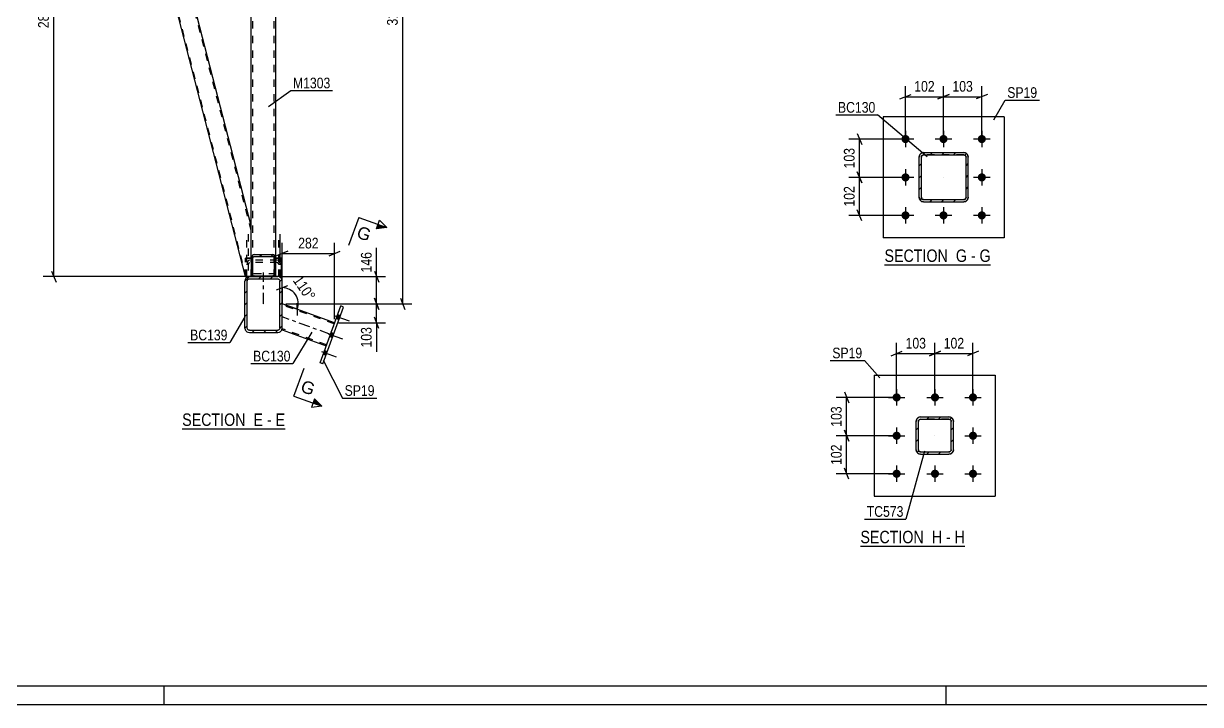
# Model space of a CAD drawing. Header units: millimetres. Extents: x 0 to 1189, y 0 to 841.
# Drawn here: x 311.2 to 627.3, y 0 to 182.8 of the extents above; entities that cross this region are included whole.
import ezdxf

# ---------------------------------------------------------------- set-up
doc = ezdxf.new("R2010")
doc.units = ezdxf.units.MM
doc.linetypes.add('DXK_LINE_DOT2', pattern=[3.9198, 1.9599, -1.9599])
doc.linetypes.add('DXK_LINE_DOT3', pattern=[5.9187, 2.979, -0.9799, 0.9799, -0.9799])
doc.styles.add('Arial', font='ARIAL.TTF', dxfattribs={"height": 0.2})
doc.styles.add('Arial Narrow', font='ARIALN.TTF', dxfattribs={"height": 0.2})

# ---------------------------------------------------------------- blocks, each defined once
blk = doc.blocks.new('Unknown-814407264-1135')
at = {"color": 5, "linetype": 'Continuous'}
for p, q in [((5, 5), (1184, 5)), ((349, 0), (349, 5)), ((559, 0), (559, 5)), ((0, 0), (1189, 0))]:
    blk.add_line(p, q, dxfattribs=at)
blk = doc.blocks.new('Unknown-814407264-16 - 2906')
at = {"color": 6, "linetype": 'Continuous'}
blk.add_line((353.82, 74.05), (381.47, 74.05), dxfattribs=at)
at = {"color": 0, "linetype": 'Continuous'}
blk.add_wipeout([(371.93, 74.8), (371.93, 78.3), (353.82, 78.3), (353.82, 74.8)], dxfattribs=at)
at = {"color": 7, "linetype": 'Continuous', "style": 'Arial Narrow'}
blk.add_text('SECTION ', height=3.34, dxfattribs=at).set_placement((353.82, 74.8))
at = {"color": 0, "linetype": 'Continuous'}
blk.add_wipeout([(375.54, 74.8), (375.54, 78.3), (372.98, 78.3), (372.98, 74.8)], dxfattribs=at)
blk.add_wipeout([(377.86, 74.8), (377.86, 78.3), (376.59, 78.3), (376.59, 74.8)], dxfattribs=at)
at = {"color": 7, "linetype": 'Continuous', "style": 'Arial Narrow'}
blk.add_text('E', height=3.34, dxfattribs=at).set_placement((372.98, 74.8))
at = {"color": 0, "linetype": 'Continuous'}
blk.add_wipeout([(381.47, 74.8), (381.47, 78.3), (378.91, 78.3), (378.91, 74.8)], dxfattribs=at)
at = {"color": 7, "linetype": 'Continuous', "style": 'Arial Narrow'}
for s, p in [('-', (376.59, 74.8)), ('E', (378.91, 74.8))]:
    blk.add_text(s, height=3.34, dxfattribs=at).set_placement(p)
blk = doc.blocks.new('Unknown-814407264-70 - 24803')
at = {"color": 6, "linetype": 'Continuous'}
blk.add_line((542.45, 118.09), (570.96, 118.09), dxfattribs=at)
at = {"color": 0, "linetype": 'Continuous'}
blk.add_wipeout([(560.56, 118.84), (560.56, 122.34), (542.45, 122.34), (542.45, 118.84)], dxfattribs=at)
at = {"color": 7, "linetype": 'Continuous', "style": 'Arial Narrow'}
blk.add_text('SECTION ', height=3.34, dxfattribs=at).set_placement((542.45, 118.84))
at = {"color": 0, "linetype": 'Continuous'}
blk.add_wipeout([(564.6, 118.84), (564.6, 122.34), (561.61, 122.34), (561.61, 118.84)], dxfattribs=at)
blk.add_wipeout([(566.92, 118.84), (566.92, 122.34), (565.65, 122.34), (565.65, 118.84)], dxfattribs=at)
at = {"color": 7, "linetype": 'Continuous', "style": 'Arial Narrow'}
blk.add_text('G', height=3.34, dxfattribs=at).set_placement((561.61, 118.84))
at = {"color": 0, "linetype": 'Continuous'}
blk.add_wipeout([(570.96, 118.84), (570.96, 122.34), (567.97, 122.34), (567.97, 118.84)], dxfattribs=at)
at = {"color": 7, "linetype": 'Continuous', "style": 'Arial Narrow'}
for s, p in [('-', (565.65, 118.84)), ('G', (567.97, 118.84))]:
    blk.add_text(s, height=3.34, dxfattribs=at).set_placement(p)
blk = doc.blocks.new('Unknown-814407264-71 - 25015')
at = {"color": 6, "linetype": 'Continuous'}
blk.add_line((535.98, 42.54), (564.05, 42.54), dxfattribs=at)
at = {"color": 0, "linetype": 'Continuous'}
blk.add_wipeout([(554.09, 43.29), (554.09, 46.79), (535.98, 46.79), (535.98, 43.29)], dxfattribs=at)
at = {"color": 7, "linetype": 'Continuous', "style": 'Arial Narrow'}
blk.add_text('SECTION ', height=3.34, dxfattribs=at).set_placement((535.98, 43.29))
at = {"color": 0, "linetype": 'Continuous'}
blk.add_wipeout([(557.91, 43.29), (557.91, 46.79), (555.14, 46.79), (555.14, 43.29)], dxfattribs=at)
blk.add_wipeout([(560.23, 43.29), (560.23, 46.79), (558.96, 46.79), (558.96, 43.29)], dxfattribs=at)
at = {"color": 7, "linetype": 'Continuous', "style": 'Arial Narrow'}
blk.add_text('H', height=3.34, dxfattribs=at).set_placement((555.14, 43.29))
at = {"color": 0, "linetype": 'Continuous'}
blk.add_wipeout([(564.05, 43.29), (564.05, 46.79), (561.28, 46.79), (561.28, 43.29)], dxfattribs=at)
at = {"color": 7, "linetype": 'Continuous', "style": 'Arial Narrow'}
for s, p in [('-', (558.96, 43.29)), ('H', (561.28, 43.29))]:
    blk.add_text(s, height=3.34, dxfattribs=at).set_placement(p)
blk = doc.blocks.new('Part-814407264-2985 - 2906')
at = {"color": 7, "linetype": 'DXK_LINE_DOT2'}
for p, q in [((371.17, 114.88), (371.17, 126.32)), ((371.57, 126.32), (371.57, 114.88)), ((379.77, 114.88), (379.77, 126.32)), ((371.23, 118.52), (371.17, 118.01)), ((371.57, 118.01), (371.6, 118.27)), ((371.97, 119.35), (371.66, 119.25)), ((371.82, 118.63), (371.97, 118.68)), ((379.37, 119.35), (371.97, 119.35)), ((379.37, 118.68), (371.97, 118.68)), ((379.68, 119.25), (379.37, 119.35)), ((379.37, 118.68), (379.52, 118.63)), ((379.74, 118.27), (379.77, 118.01)), ((380.17, 118.01), (380.11, 118.52)), ((380.17, 114.88), (380.17, 119.85)), ((371.57, 114.88), (371.17, 114.88)), ((380.17, 114.88), (379.77, 114.88))]:
    blk.add_line(p, q, dxfattribs=at)
at = {"color": 2, "linetype": 'Continuous'}
blk.add_line((380.17, 119.85), (380.17, 126.32), dxfattribs=at)
at = {"color": 7, "linetype": 'DXK_LINE_DOT2'}
for centre, radius, start, end in [((372.44, 118.29), 1.23, 129.1198, 169.1906), ((372.21, 118.15), 0.616, 129.1198, 169.1906), ((379.13, 118.15), 0.616, 10.8094, 50.8802), ((378.9, 118.29), 1.23, 10.8094, 50.8802)]:
    blk.add_arc(centre, radius, start, end, dxfattribs=at)
blk = doc.blocks.new('Part-814407264-2964 - 2906')
at = {"color": 2, "linetype": 'Continuous'}
for p, q in [((390.86, 91.73), (396.42, 107)), ((391.61, 91.45), (397.17, 106.72)), ((397.17, 106.72), (396.42, 107)), ((391.61, 91.45), (390.86, 91.73))]:
    blk.add_line(p, q, dxfattribs=at)
blk = doc.blocks.new('Part-814407264-3016 - 2906')
at = {"color": 7, "linetype": 'DXK_LINE_DOT2'}
for p, q in [((378.97, 259.38), (372.37, 259.38)), ((372.43, 259.38), (372.37, 259.38)), ((372.37, 259.38), (372.37, 254.59)), ((372.77, 114.88), (372.77, 259.38)), ((378.57, 114.88), (378.57, 259.38)), ((378.97, 254.59), (378.97, 259.38)), ((372.37, 114.88), (372.37, 126.23)), ((378.97, 114.88), (378.97, 119.68)), ((378.97, 114.88), (372.37, 114.88))]:
    blk.add_line(p, q, dxfattribs=at)
at = {"color": 2, "linetype": 'Continuous'}
for p, q in [((372.37, 126.23), (372.37, 254.59)), ((378.97, 119.68), (378.97, 254.59))]:
    blk.add_line(p, q, dxfattribs=at)
blk = doc.blocks.new('Bolt-814407264-3104 - 2906')
at = {"linetype": 'Continuous'}
for points in [[(395.95, 103.39), (396.33, 104.42), (395.58, 104.69), (395.2, 103.66)], [(395.95, 103.39), (396.33, 104.42), (395.58, 104.69), (395.2, 103.66)], [(395.95, 103.39), (396.33, 104.42), (395.58, 104.69), (395.2, 103.66)], [(394.19, 98.55), (394.57, 99.58), (393.82, 99.86), (393.44, 98.82)], [(394.19, 98.55), (394.57, 99.58), (393.82, 99.86), (393.44, 98.82)], [(392.45, 93.76), (392.82, 94.79), (392.07, 95.06), (391.7, 94.03)], [(392.45, 93.76), (392.82, 94.79), (392.07, 95.06), (391.7, 94.03)], [(392.45, 93.76), (392.82, 94.79), (392.07, 95.06), (391.7, 94.03)]]:
    blk.add_hatch(color=1, dxfattribs=at).paths.add_polyline_path(points)
at = {"color": 1, "linetype": 'Continuous'}
for p, q in [((394.78, 104.4), (398.68, 102.98)), ((394.78, 104.4), (398.68, 102.98)), ((394.78, 104.4), (398.68, 102.98)), ((395.58, 104.69), (396.33, 104.42)), ((395.58, 104.69), (396.33, 104.42)), ((395.58, 104.69), (396.33, 104.42)), ((395.2, 103.66), (395.95, 103.39)), ((395.2, 103.66), (395.95, 103.39)), ((395.2, 103.66), (395.95, 103.39)), ((393.02, 99.56), (396.92, 98.14)), ((393.02, 99.56), (396.92, 98.14)), ((393.44, 98.82), (394.19, 98.55)), ((393.44, 98.82), (394.19, 98.55)), ((393.82, 99.86), (394.57, 99.58)), ((393.82, 99.86), (394.57, 99.58)), ((392.07, 95.06), (392.82, 94.79)), ((392.07, 95.06), (392.82, 94.79)), ((392.07, 95.06), (392.82, 94.79)), ((391.27, 94.77), (395.17, 93.35)), ((391.27, 94.77), (395.17, 93.35)), ((391.27, 94.77), (395.17, 93.35)), ((391.7, 94.03), (392.45, 93.76)), ((391.7, 94.03), (392.45, 93.76)), ((391.7, 94.03), (392.45, 93.76))]:
    blk.add_line(p, q, dxfattribs=at)
blk = doc.blocks.new('Part-814407264-3026 - 2906')
at = {"color": 2, "linetype": 'Continuous'}
for p, q in [((394.77, 102.46), (380.67, 107.59)), ((380.67, 100.62), (380.67, 101.08)), ((380.67, 100.62), (380.67, 100.57)), ((380.67, 100.57), (392.51, 96.26))]:
    blk.add_line(p, q, dxfattribs=at)
at = {"color": 7, "linetype": 'DXK_LINE_DOT2'}
for p, q in [((380.67, 101.08), (380.67, 107.59)), ((394.66, 102.18), (380.67, 107.27)), ((380.67, 107.25), (380.67, 107.27)), ((392.51, 96.26), (394.77, 102.46)), ((392.61, 96.54), (380.67, 100.89))]:
    blk.add_line(p, q, dxfattribs=at)
at = {"color": 7, "linetype": 'DXK_LINE_DOT3'}
blk.add_line((393.64, 99.36), (380.67, 104.08), dxfattribs=at)
blk = doc.blocks.new('Part-814407264-3045 - 2906')
at = {"linetype": 'Continuous'}
h = blk.add_hatch(dxfattribs=at)
h.set_pattern_fill('', scale=0.7, style=0, pattern_type=0)
h.set_pattern_definition([(45, (372.37, 114.8824), (-1.57154, 1.57154), [])])
h.paths.add_polyline_path([(372.37, 119.68), (372.37, 114.88), (372.77, 114.88), (372.77, 119.68), (372.8, 119.9), (372.89, 120.09), (373.02, 120.22), (373.17, 120.26), (378.17, 120.26), (378.32, 120.22), (378.45, 120.09), (378.54, 119.9), (378.57, 119.68), (378.57, 114.88), (378.97, 114.88), (378.97, 119.68), (378.91, 120.12), (378.74, 120.5), (378.48, 120.76), (378.17, 120.85), (373.17, 120.85), (372.86, 120.76), (372.6, 120.5), (372.43, 120.12)])
at = {"color": 2, "linetype": 'Continuous'}
for p, q in [((372.43, 120.12), (372.37, 119.68)), ((373.17, 120.85), (372.86, 120.76)), ((373.02, 120.22), (373.17, 120.26)), ((373.17, 120.85), (378.17, 120.85)), ((373.17, 120.26), (378.17, 120.26)), ((378.48, 120.76), (378.17, 120.85)), ((378.17, 120.26), (378.32, 120.22)), ((378.97, 119.68), (378.91, 120.12)), ((372.37, 119.68), (372.37, 114.88)), ((372.77, 119.68), (372.8, 119.9)), ((372.77, 114.88), (372.77, 119.68)), ((378.54, 119.9), (378.57, 119.68)), ((378.57, 119.68), (378.57, 114.88)), ((378.97, 114.88), (378.97, 119.68)), ((372.37, 114.88), (372.77, 114.88)), ((372.89, 114.95), (372.85, 114.88)), ((373.02, 115.08), (372.89, 114.95)), ((373.17, 115.12), (373.02, 115.08)), ((373.17, 115.12), (378.17, 115.12)), ((378.32, 115.08), (378.17, 115.12)), ((378.45, 114.95), (378.32, 115.08)), ((378.49, 114.88), (378.45, 114.95)), ((378.57, 114.88), (378.97, 114.88))]:
    blk.add_line(p, q, dxfattribs=at)
at = {"color": 7, "linetype": 'DXK_LINE_DOT2'}
for p, q in [((372.37, 114.88), (372.37, 119.68)), ((372.77, 114.88), (372.77, 119.68)), ((378.57, 114.88), (378.57, 119.68)), ((378.97, 114.88), (378.97, 119.68)), ((372.37, 114.88), (372.42, 114.88)), ((372.42, 114.88), (372.43, 114.99)), ((372.42, 114.88), (372.85, 114.88)), ((372.86, 115.62), (373.17, 115.71)), ((373.17, 115.71), (378.17, 115.71)), ((378.17, 115.71), (378.48, 115.62)), ((378.49, 114.88), (378.97, 114.88)), ((378.91, 114.99), (378.92, 114.88))]:
    blk.add_line(p, q, dxfattribs=at)
at = {"color": 7, "linetype": 'DXK_LINE_DOT3'}
blk.add_line((375.67, 107.6), (375.67, 116.03), dxfattribs=at)
at = {"color": 2, "linetype": 'Continuous'}
for centre, radius, start, end in [((373.47, 119.88), 1.06, 124.4664, 166.7051), ((373.32, 119.78), 0.532, 124.4664, 166.7051), ((378.02, 119.78), 0.532, 13.2949, 55.5336), ((377.87, 119.88), 1.06, 13.2949, 55.5336)]:
    blk.add_arc(centre, radius, start, end, dxfattribs=at)
at = {"color": 7, "linetype": 'DXK_LINE_DOT2'}
for centre, start, end in [((373.47, 114.74), 124.4664, 166.7051), ((377.87, 114.74), 13.2949, 55.5336)]:
    blk.add_arc(centre, 1.06, start, end, dxfattribs=at)
blk = doc.blocks.new('Part-814407264-3063 - 2906')
at = {"linetype": 'Continuous'}
h = blk.add_hatch(dxfattribs=at)
h.set_pattern_fill('', scale=0.7, style=0, pattern_type=0)
h.set_pattern_definition([(45, (370.67, 101.0824), (-1.57154, 1.57154), [])])
h.paths.add_polyline_path([(370.67, 113.68), (370.67, 101.08), (370.76, 100.62), (371.02, 100.23), (371.41, 99.97), (371.87, 99.88), (379.47, 99.88), (379.93, 99.97), (380.32, 100.23), (380.58, 100.62), (380.67, 101.08), (380.67, 113.68), (380.58, 114.14), (380.32, 114.53), (379.93, 114.79), (379.47, 114.88), (371.87, 114.88), (371.41, 114.79), (371.02, 114.53), (370.76, 114.14)])
h.paths.add_polyline_path([(371.45, 114.11), (371.64, 114.24), (371.87, 114.28), (379.47, 114.28), (379.7, 114.24), (379.89, 114.11), (380.02, 113.91), (380.07, 113.68), (380.07, 101.08), (380.02, 100.85), (379.89, 100.66), (379.7, 100.53), (379.47, 100.48), (371.87, 100.48), (371.64, 100.53), (371.45, 100.66), (371.32, 100.85), (371.27, 101.08), (371.27, 113.68), (371.32, 113.91)])
at = {"color": 2, "linetype": 'Continuous'}
for p, q in [((370.76, 114.14), (370.67, 113.68)), ((371.27, 113.68), (371.32, 113.91)), ((371.87, 114.88), (371.41, 114.79)), ((371.64, 114.24), (371.87, 114.28)), ((371.87, 114.88), (379.47, 114.88)), ((371.87, 114.28), (379.47, 114.28)), ((379.93, 114.79), (379.47, 114.88)), ((379.47, 114.28), (379.7, 114.24)), ((380.02, 113.91), (380.07, 113.68)), ((380.67, 113.68), (380.58, 114.14)), ((370.67, 101.08), (370.67, 113.68)), ((371.27, 101.08), (371.27, 113.68)), ((380.07, 101.08), (380.07, 113.68)), ((380.67, 101.08), (380.67, 113.68)), ((370.67, 101.08), (370.76, 100.62)), ((371.32, 100.85), (371.27, 101.08)), ((371.41, 99.97), (371.87, 99.88)), ((371.87, 100.48), (371.64, 100.53)), ((371.87, 100.48), (379.47, 100.48)), ((371.87, 99.88), (379.47, 99.88)), ((379.7, 100.53), (379.47, 100.48)), ((379.47, 99.88), (379.93, 99.97)), ((380.07, 101.08), (380.02, 100.85)), ((380.58, 100.62), (380.67, 101.08))]:
    blk.add_line(p, q, dxfattribs=at)
at = {"color": 7, "linetype": 'DXK_LINE_DOT3'}
blk.add_line((375.67, 107.38), (375.67, 107.38), dxfattribs=at)
at = {"color": 2, "linetype": 'Continuous'}
for centre, radius, start, end in [((371.87, 113.68), 1.2, 112.5, 157.5), ((371.87, 113.68), 0.6, 112.5, 157.5), ((379.47, 113.68), 0.6, 22.5, 67.5), ((379.47, 113.68), 1.2, 22.5, 67.5), ((371.87, 101.08), 1.2, 202.5, 247.5), ((371.87, 101.08), 0.6, 202.5, 247.5), ((379.47, 101.08), 0.6, 292.5, 337.5), ((379.47, 101.08), 1.2, 292.5, 337.5)]:
    blk.add_arc(centre, radius, start, end, dxfattribs=at)
blk = doc.blocks.new('Part-814407264-3095 - 2906')
at = {"color": 2, "linetype": 'Continuous'}
for p, q in [((334.41, 255.65), (339.13, 257.36)), ((372.37, 128.5), (339.13, 257.36)), ((334.41, 255.65), (370.72, 114.88)), ((372.37, 119.68), (372.37, 126.23)), ((370.72, 114.88), (371.87, 114.88))]:
    blk.add_line(p, q, dxfattribs=at)
at = {"color": 7, "linetype": 'DXK_LINE_DOT2'}
for p, q in [((372.37, 127.3), (338.85, 257.26)), ((334.71, 255.76), (334.69, 255.75)), ((334.69, 255.75), (334.71, 255.76)), ((371.03, 114.88), (334.69, 255.75)), ((334.76, 255.77), (334.71, 255.76)), ((334.71, 255.76), (334.76, 255.77)), ((372.37, 126.23), (372.37, 128.5)), ((372.37, 114.88), (372.37, 119.68)), ((370.72, 114.88), (370.77, 114.88)), ((371.87, 114.88), (372.37, 114.88))]:
    blk.add_line(p, q, dxfattribs=at)
blk = doc.blocks.new('Part-814407264-3096 - 2906')
at = {"color": 7, "linetype": 'DXK_LINE_DOT2'}
for p, q in [((370.87, 114.88), (370.87, 119.85)), ((372.37, 119.85), (370.87, 119.85)), ((370.87, 119.85), (372.37, 119.85)), ((372.37, 114.88), (372.37, 119.85)), ((372.37, 114.88), (370.87, 114.88))]:
    blk.add_line(p, q, dxfattribs=at)
blk = doc.blocks.new('Part-814407264-3115 - 2906')
at = {"color": 2, "linetype": 'Continuous'}
for p, q in [((378.97, 119.85), (380.47, 119.85)), ((380.47, 114.88), (380.47, 119.85)), ((380.47, 114.88), (379.47, 114.88))]:
    blk.add_line(p, q, dxfattribs=at)
at = {"color": 7, "linetype": 'DXK_LINE_DOT2'}
for p, q in [((378.97, 114.88), (378.97, 119.85)), ((380.47, 119.85), (378.97, 119.85)), ((379.47, 114.88), (378.97, 114.88))]:
    blk.add_line(p, q, dxfattribs=at)
blk = doc.blocks.new('Part-814407264-24857 - 24803')
at = {"linetype": 'Continuous'}
h = blk.add_hatch(dxfattribs=at)
h.set_pattern_fill('', scale=0.7, style=0, pattern_type=0)
h.set_pattern_definition([(45, (564.1952, 135.0793), (-1.57154, 1.57154), [])])
h.paths.add_polyline_path([(563.74, 134.99), (564.2, 135.08), (564.58, 135.34), (564.84, 135.73), (564.94, 136.19), (564.94, 146.99), (564.84, 147.45), (564.58, 147.84), (564.2, 148.1), (563.74, 148.19), (552.94, 148.19), (552.48, 148.1), (552.09, 147.84), (551.83, 147.45), (551.74, 146.99), (551.74, 136.19), (551.83, 135.73), (552.09, 135.34), (552.48, 135.08), (552.94, 134.99)])
h.paths.add_polyline_path([(552.94, 135.59), (552.71, 135.63), (552.51, 135.76), (552.38, 135.96), (552.34, 136.19), (552.34, 146.99), (552.38, 147.22), (552.51, 147.41), (552.71, 147.54), (552.94, 147.59), (563.74, 147.59), (563.97, 147.54), (564.16, 147.41), (564.29, 147.22), (564.34, 146.99), (564.34, 136.19), (564.29, 135.96), (564.16, 135.76), (563.97, 135.63), (563.74, 135.59)])
at = {"color": 7, "linetype": 'DXK_LINE_DOT2'}
for p, q in [((551.74, 146.99), (551.83, 147.45)), ((551.74, 136.19), (551.74, 146.99)), ((552.38, 147.22), (552.34, 146.99)), ((552.34, 136.19), (552.34, 146.99)), ((552.51, 147.41), (552.38, 147.22)), ((552.48, 148.1), (552.94, 148.19)), ((552.71, 147.54), (552.51, 147.41)), ((552.94, 147.59), (552.71, 147.54)), ((552.94, 148.19), (563.74, 148.19)), ((563.74, 147.59), (552.94, 147.59)), ((563.74, 148.19), (564.2, 148.1)), ((563.97, 147.54), (563.74, 147.59)), ((564.16, 147.41), (563.97, 147.54)), ((564.29, 147.22), (564.16, 147.41)), ((564.34, 146.99), (564.29, 147.22)), ((564.34, 136.19), (564.34, 146.99)), ((564.84, 147.45), (564.94, 146.99)), ((564.94, 136.19), (564.94, 146.99)), ((551.83, 135.73), (551.74, 136.19)), ((552.34, 136.19), (552.38, 135.96)), ((552.38, 135.96), (552.51, 135.76)), ((564.16, 135.76), (564.29, 135.96)), ((564.29, 135.96), (564.34, 136.19)), ((564.94, 136.19), (564.84, 135.73)), ((552.94, 134.99), (552.48, 135.08)), ((552.51, 135.76), (552.71, 135.63)), ((552.71, 135.63), (552.94, 135.59)), ((552.94, 135.59), (563.74, 135.59)), ((552.94, 134.99), (563.74, 134.99)), ((563.74, 135.59), (563.97, 135.63)), ((564.2, 135.08), (563.74, 134.99)), ((563.97, 135.63), (564.16, 135.76))]:
    blk.add_line(p, q, dxfattribs=at)
at = {"color": 2, "linetype": 'Continuous'}
for p, q in [((551.83, 147.45), (551.74, 146.99)), ((551.74, 136.19), (551.74, 146.99)), ((552.34, 146.99), (552.38, 147.22)), ((552.34, 136.19), (552.34, 146.99)), ((552.38, 147.22), (552.51, 147.41)), ((552.94, 148.19), (552.48, 148.1)), ((552.51, 147.41), (552.71, 147.54)), ((552.71, 147.54), (552.94, 147.59)), ((552.94, 148.19), (563.74, 148.19)), ((552.94, 147.59), (563.74, 147.59)), ((564.2, 148.1), (563.74, 148.19)), ((563.74, 147.59), (563.97, 147.54)), ((563.97, 147.54), (564.16, 147.41)), ((564.16, 147.41), (564.29, 147.22)), ((564.29, 147.22), (564.34, 146.99)), ((564.34, 136.19), (564.34, 146.99)), ((564.94, 146.99), (564.84, 147.45)), ((564.94, 136.19), (564.94, 146.99)), ((551.74, 136.19), (551.83, 135.73)), ((552.38, 135.96), (552.34, 136.19)), ((552.51, 135.76), (552.38, 135.96)), ((564.29, 135.96), (564.16, 135.76)), ((564.34, 136.19), (564.29, 135.96)), ((564.84, 135.73), (564.94, 136.19)), ((552.48, 135.08), (552.94, 134.99)), ((552.71, 135.63), (552.51, 135.76)), ((552.94, 135.59), (552.71, 135.63)), ((552.94, 135.59), (563.74, 135.59)), ((552.94, 134.99), (563.74, 134.99)), ((563.97, 135.63), (563.74, 135.59)), ((563.74, 134.99), (564.2, 135.08)), ((564.16, 135.76), (563.97, 135.63))]:
    blk.add_line(p, q, dxfattribs=at)
at = {"color": 7, "linetype": 'DXK_LINE_DOT3'}
blk.add_line((558.34, 141.59), (558.34, 141.59), dxfattribs=at)
at = {"color": 7, "linetype": 'DXK_LINE_DOT2'}
for centre, start, end in [((552.94, 146.99), 112.5, 157.5), ((563.74, 146.99), 22.5, 67.5), ((552.94, 136.19), 202.5, 247.5), ((563.74, 136.19), 292.5, 337.5)]:
    blk.add_arc(centre, 1.2, start, end, dxfattribs=at)
at = {"color": 2, "linetype": 'Continuous'}
for centre, start, end in [((552.94, 146.99), 112.5, 157.5), ((563.74, 146.99), 22.5, 67.5), ((552.94, 136.19), 202.5, 247.5), ((563.74, 136.19), 292.5, 337.5)]:
    blk.add_arc(centre, 1.2, start, end, dxfattribs=at)
blk = doc.blocks.new('Part-814407264-24859 - 24803')
at = {"color": 2, "linetype": 'Continuous'}
for p, q in [((574.59, 157.84), (542.09, 157.84)), ((542.09, 157.84), (542.09, 125.34)), ((574.59, 157.84), (574.59, 125.34)), ((574.59, 125.34), (542.09, 125.34))]:
    blk.add_line(p, q, dxfattribs=at)
blk = doc.blocks.new('Bolt-814407264-24923 - 24803')
at = {"linetype": 'Continuous'}
for points in [[(549.19, 151.84, -1), (546.99, 151.84, -1)], [(559.39, 151.84, -1), (557.19, 151.84, -1)], [(569.69, 151.84, -1), (567.49, 151.84, -1)], [(549.19, 141.54, -1), (546.99, 141.54, -1)], [(569.69, 141.54, -1), (567.49, 141.54, -1)], [(549.19, 131.34, -1), (546.99, 131.34, -1)], [(559.39, 131.34, -1), (557.19, 131.34, -1)], [(569.69, 131.34, -1), (567.49, 131.34, -1)]]:
    blk.add_hatch(color=1, dxfattribs=at).paths.add_polyline_path(points)
at = {"color": 1, "linetype": 'Continuous'}
for p, q in [((550.29, 151.84), (545.89, 151.84)), ((548.09, 154.04), (548.09, 149.64)), ((560.49, 151.84), (556.09, 151.84)), ((558.29, 154.04), (558.29, 149.64)), ((570.79, 151.84), (566.39, 151.84)), ((568.59, 154.04), (568.59, 149.64)), ((548.09, 143.74), (548.09, 139.34)), ((568.59, 143.74), (568.59, 139.34)), ((550.29, 141.54), (545.89, 141.54)), ((570.79, 141.54), (566.39, 141.54)), ((548.09, 133.54), (548.09, 129.14)), ((558.29, 133.54), (558.29, 129.14)), ((568.59, 133.54), (568.59, 129.14)), ((550.29, 131.34), (545.89, 131.34)), ((560.49, 131.34), (556.09, 131.34)), ((570.79, 131.34), (566.39, 131.34))]:
    blk.add_line(p, q, dxfattribs=at)
blk = doc.blocks.new('Part-814407264-25064 - 25015')
at = {"linetype": 'Continuous'}
h = blk.add_hatch(dxfattribs=at)
h.set_pattern_fill('', scale=0.7, style=0, pattern_type=0)
h.set_pattern_definition([(45, (560.2147, 67.3006), (-1.57154, 1.57154), [])])
h.paths.add_polyline_path([(559.76, 67.21), (560.21, 67.3), (560.6, 67.56), (560.86, 67.95), (560.96, 68.41), (560.96, 76.01), (560.86, 76.47), (560.6, 76.86), (560.21, 77.12), (559.76, 77.21), (552.16, 77.21), (551.7, 77.12), (551.31, 76.86), (551.05, 76.47), (550.96, 76.01), (550.96, 68.41), (551.05, 67.95), (551.31, 67.56), (551.7, 67.3), (552.16, 67.21)])
h.paths.add_polyline_path([(552.16, 67.81), (551.93, 67.85), (551.73, 67.98), (551.6, 68.18), (551.56, 68.41), (551.56, 76.01), (551.6, 76.24), (551.73, 76.43), (551.93, 76.56), (552.16, 76.61), (559.76, 76.61), (559.99, 76.56), (560.18, 76.43), (560.31, 76.24), (560.36, 76.01), (560.36, 68.41), (560.31, 68.18), (560.18, 67.98), (559.99, 67.85), (559.76, 67.81)])
at = {"color": 7, "linetype": 'DXK_LINE_DOT2'}
for p, q in [((550.96, 76.01), (551.05, 76.47)), ((550.96, 68.41), (550.96, 76.01)), ((551.6, 76.24), (551.56, 76.01)), ((551.56, 68.41), (551.56, 76.01)), ((551.73, 76.43), (551.6, 76.24)), ((551.7, 77.12), (552.16, 77.21)), ((551.93, 76.56), (551.73, 76.43)), ((552.16, 76.61), (551.93, 76.56)), ((552.16, 77.21), (559.76, 77.21)), ((559.76, 76.61), (552.16, 76.61)), ((559.76, 77.21), (560.21, 77.12)), ((559.99, 76.56), (559.76, 76.61)), ((560.18, 76.43), (559.99, 76.56)), ((560.31, 76.24), (560.18, 76.43)), ((560.36, 76.01), (560.31, 76.24)), ((560.36, 68.41), (560.36, 76.01)), ((560.86, 76.47), (560.96, 76.01)), ((560.96, 68.41), (560.96, 76.01)), ((551.05, 67.95), (550.96, 68.41)), ((551.56, 68.41), (551.6, 68.18)), ((551.6, 68.18), (551.73, 67.98)), ((552.16, 67.21), (551.7, 67.3)), ((551.73, 67.98), (551.93, 67.85)), ((551.93, 67.85), (552.16, 67.81)), ((552.16, 67.81), (559.76, 67.81)), ((552.16, 67.21), (559.76, 67.21)), ((559.76, 67.81), (559.99, 67.85)), ((560.21, 67.3), (559.76, 67.21)), ((559.99, 67.85), (560.18, 67.98)), ((560.18, 67.98), (560.31, 68.18)), ((560.31, 68.18), (560.36, 68.41)), ((560.96, 68.41), (560.86, 67.95))]:
    blk.add_line(p, q, dxfattribs=at)
at = {"color": 2, "linetype": 'Continuous'}
for p, q in [((551.05, 76.47), (550.96, 76.01)), ((550.96, 68.41), (550.96, 76.01)), ((551.56, 76.01), (551.6, 76.24)), ((551.56, 68.41), (551.56, 76.01)), ((551.6, 76.24), (551.73, 76.43)), ((552.16, 77.21), (551.7, 77.12)), ((551.73, 76.43), (551.93, 76.56)), ((551.93, 76.56), (552.16, 76.61)), ((552.16, 77.21), (559.76, 77.21)), ((552.16, 76.61), (559.76, 76.61)), ((560.21, 77.12), (559.76, 77.21)), ((559.76, 76.61), (559.99, 76.56)), ((559.99, 76.56), (560.18, 76.43)), ((560.18, 76.43), (560.31, 76.24)), ((560.31, 76.24), (560.36, 76.01)), ((560.36, 68.41), (560.36, 76.01)), ((560.96, 76.01), (560.86, 76.47)), ((560.96, 68.41), (560.96, 76.01)), ((550.96, 68.41), (551.05, 67.95)), ((551.6, 68.18), (551.56, 68.41)), ((551.73, 67.98), (551.6, 68.18)), ((551.7, 67.3), (552.16, 67.21)), ((551.93, 67.85), (551.73, 67.98)), ((552.16, 67.81), (551.93, 67.85)), ((552.16, 67.81), (559.76, 67.81)), ((552.16, 67.21), (559.76, 67.21)), ((559.99, 67.85), (559.76, 67.81)), ((559.76, 67.21), (560.21, 67.3)), ((560.18, 67.98), (559.99, 67.85)), ((560.31, 68.18), (560.18, 67.98)), ((560.36, 68.41), (560.31, 68.18)), ((560.86, 67.95), (560.96, 68.41))]:
    blk.add_line(p, q, dxfattribs=at)
at = {"color": 7, "linetype": 'DXK_LINE_DOT3'}
blk.add_line((555.96, 72.21), (555.96, 72.21), dxfattribs=at)
at = {"color": 7, "linetype": 'DXK_LINE_DOT2'}
for centre, start, end in [((552.16, 76.01), 112.5, 157.5), ((559.76, 76.01), 22.5, 67.5), ((552.16, 68.41), 202.5, 247.5), ((559.76, 68.41), 292.5, 337.5)]:
    blk.add_arc(centre, 1.2, start, end, dxfattribs=at)
at = {"color": 2, "linetype": 'Continuous'}
for centre, start, end in [((552.16, 76.01), 112.5, 157.5), ((559.76, 76.01), 22.5, 67.5), ((552.16, 68.41), 202.5, 247.5), ((559.76, 68.41), 292.5, 337.5)]:
    blk.add_arc(centre, 1.2, start, end, dxfattribs=at)
blk = doc.blocks.new('Part-814407264-25066 - 25015')
at = {"color": 2, "linetype": 'Continuous'}
for p, q in [((539.71, 88.46), (572.21, 88.46)), ((539.71, 88.46), (539.71, 55.96)), ((572.21, 88.46), (572.21, 55.96)), ((539.71, 55.96), (572.21, 55.96))]:
    blk.add_line(p, q, dxfattribs=at)
blk = doc.blocks.new('Bolt-814407264-25130 - 25015')
at = {"linetype": 'Continuous'}
for points in [[(546.81, 82.46, -1), (544.61, 82.46, -1)], [(557.11, 82.46, -1), (554.91, 82.46, -1)], [(567.31, 82.46, -1), (565.11, 82.46, -1)], [(546.81, 72.16, -1), (544.61, 72.16, -1)], [(567.31, 72.16, -1), (565.11, 72.16, -1)], [(546.81, 61.96, -1), (544.61, 61.96, -1)], [(557.11, 61.96, -1), (554.91, 61.96, -1)], [(567.31, 61.96, -1), (565.11, 61.96, -1)]]:
    blk.add_hatch(color=1, dxfattribs=at).paths.add_polyline_path(points)
at = {"color": 1, "linetype": 'Continuous'}
for p, q in [((543.51, 82.46), (547.91, 82.46)), ((545.71, 84.66), (545.71, 80.26)), ((553.81, 82.46), (558.21, 82.46)), ((556.01, 84.66), (556.01, 80.26)), ((564.01, 82.46), (568.41, 82.46)), ((566.21, 84.66), (566.21, 80.26)), ((545.71, 74.36), (545.71, 69.96)), ((566.21, 74.36), (566.21, 69.96)), ((543.51, 72.16), (547.91, 72.16)), ((564.01, 72.16), (568.41, 72.16)), ((545.71, 64.16), (545.71, 59.76)), ((556.01, 64.16), (556.01, 59.76)), ((566.21, 64.16), (566.21, 59.76)), ((543.51, 61.96), (547.91, 61.96)), ((553.81, 61.96), (558.21, 61.96)), ((564.01, 61.96), (568.41, 61.96))]:
    blk.add_line(p, q, dxfattribs=at)
blk = doc.blocks.new('AngleDimension-814407264-15689 - 2906')
at = {"color": 7, "linetype": 'Continuous'}
for p, q in [((379.17, 111.33), (382.17, 112.53)), ((380.67, 111.93), (380.67, 107.59)), ((384.75, 106.11), (380.67, 107.59)), ((384.8, 104.49), (384.7, 107.72)), ((381.61, 107.25), (384.75, 106.11))]:
    blk.add_line(p, q, dxfattribs=at)
blk.add_arc((380.67, 107.59), 4.34, 340.0001, 90, dxfattribs=at)
at = {"color": 0}
blk.add_wipeout([(387.34, 107.2), (390.78, 109.61), (386.02, 116.4), (382.58, 113.99)], dxfattribs=at)
at = {"color": 3, "style": 'Arial Narrow'}
blk.add_text('110°', height=2.863, rotation=-54.9982, dxfattribs=at).set_placement((383.42, 113.84))
blk = doc.blocks.new('StraightDimension-814407264-15697 - 2906')
at = {"color": 7, "linetype": 'Continuous'}
for p, q in [((319.94, 254.15), (318.74, 257.15)), ((333.41, 255.65), (316.49, 255.65)), ((319.34, 114.88), (319.34, 255.65)), ((371.77, 114.88), (316.49, 114.88)), ((318.74, 116.38), (319.94, 113.38))]:
    blk.add_line(p, q, dxfattribs=at)
at = {"color": 0}
blk.add_wipeout([(318.59, 189.52), (314.39, 189.52), (314.39, 181.01), (318.59, 181.01)], dxfattribs=at)
at = {"color": 3, "style": 'Arial Narrow'}
blk.add_text('2815', height=2.863, rotation=90.0002, dxfattribs=at).set_placement((317.99, 181.61))
blk = doc.blocks.new('StraightDimension-814407264-15719 - 2906')
at = {"color": 7, "linetype": 'Continuous'}
for p, q in [((380.67, 108.59), (380.67, 123.96)), ((394.77, 103.46), (394.77, 123.96)), ((382.17, 121.71), (379.17, 120.51)), ((380.67, 121.11), (394.77, 121.11)), ((393.27, 120.51), (396.27, 121.71))]:
    blk.add_line(p, q, dxfattribs=at)
at = {"color": 0}
blk.add_wipeout([(391.06, 121.86), (391.06, 126.06), (384.38, 126.06), (384.38, 121.86)], dxfattribs=at)
at = {"color": 3, "style": 'Arial Narrow'}
blk.add_text('282', height=2.863, dxfattribs=at).set_placement((384.98, 122.46))
blk = doc.blocks.new('StraightDimension-814407264-15721 - 2906')
at = {"color": 7, "linetype": 'Continuous'}
for p, q in [((413.66, 262.84), (412.46, 265.84)), ((394.06, 264.34), (415.46, 264.34)), ((413.06, 107.59), (413.06, 264.34)), ((381.67, 107.59), (415.46, 107.59)), ((412.46, 109.09), (413.66, 106.09))]:
    blk.add_line(p, q, dxfattribs=at)
at = {"color": 0}
blk.add_wipeout([(412.31, 190.22), (408.11, 190.22), (408.11, 181.71), (412.31, 181.71)], dxfattribs=at)
at = {"color": 3, "style": 'Arial Narrow'}
blk.add_text('3135', height=2.863, rotation=90.0002, dxfattribs=at).set_placement((411.71, 182.31))
blk = doc.blocks.new('StraightDimension-814407264-15725 - 2906')
at = {"color": 7, "linetype": 'Continuous'}
for p, q in [((381.67, 107.59), (408.45, 107.59)), ((405.45, 109.09), (406.65, 106.09)), ((406.05, 102.46), (406.05, 107.59)), ((395.77, 102.46), (408.45, 102.46)), ((406.65, 100.96), (405.45, 103.96))]:
    blk.add_line(p, q, dxfattribs=at)
at = {"color": 0}
blk.add_wipeout([(405.3, 101.94), (401.1, 101.94), (401.1, 95.25), (405.3, 95.25)], dxfattribs=at)
at = {"color": 7, "linetype": 'Continuous'}
blk.add_line((406.05, 102.46), (406.05, 94.73), dxfattribs=at)
blk.add_line((406.05, 102.46), (406.05, 94.73), dxfattribs=at)
at = {"color": 3, "style": 'Arial Narrow'}
blk.add_text('103', height=2.863, rotation=90.0002, dxfattribs=at).set_placement((404.7, 95.85))
blk = doc.blocks.new('StraightDimension-814407264-15727 - 2906')
at = {"color": 7, "linetype": 'Continuous'}
for p, q in [((379.97, 114.88), (408.45, 114.88)), ((405.45, 116.38), (406.65, 113.38)), ((406.05, 107.59), (406.05, 114.88)), ((381.67, 107.59), (408.45, 107.59)), ((406.65, 106.09), (405.45, 109.09))]:
    blk.add_line(p, q, dxfattribs=at)
at = {"color": 0}
blk.add_wipeout([(405.3, 122.09), (401.1, 122.09), (401.1, 115.41), (405.3, 115.41)], dxfattribs=at)
at = {"color": 7, "linetype": 'Continuous'}
blk.add_line((406.05, 114.88), (406.05, 122.62), dxfattribs=at)
blk.add_line((406.05, 114.88), (406.05, 122.62), dxfattribs=at)
at = {"color": 3, "style": 'Arial Narrow'}
blk.add_text('146', height=2.863, rotation=90.0002, dxfattribs=at).set_placement((404.7, 116.01))
blk = doc.blocks.new('StraightDimension-814407264-25005 - 24803')
at = {"color": 7, "linetype": 'Continuous'}
for p, q in [((548.09, 152.84), (548.09, 166.06)), ((558.29, 152.84), (558.29, 166.06)), ((546.59, 162.61), (549.59, 163.81)), ((548.09, 163.21), (558.29, 163.21)), ((559.79, 163.81), (556.79, 162.61))]:
    blk.add_line(p, q, dxfattribs=at)
at = {"color": 0}
blk.add_wipeout([(556.53, 163.96), (556.53, 168.16), (549.84, 168.16), (549.84, 163.96)], dxfattribs=at)
at = {"color": 3, "style": 'Arial Narrow'}
blk.add_text('102', height=2.863, dxfattribs=at).set_placement((550.44, 164.56))
blk = doc.blocks.new('StraightDimension-814407264-25004 - 24803')
at = {"color": 7, "linetype": 'Continuous'}
for p, q in [((558.29, 152.84), (558.29, 166.06)), ((568.59, 152.84), (568.59, 166.06)), ((556.79, 162.61), (559.79, 163.81)), ((558.29, 163.21), (568.59, 163.21)), ((570.09, 163.81), (567.09, 162.61))]:
    blk.add_line(p, q, dxfattribs=at)
at = {"color": 0}
blk.add_wipeout([(566.78, 163.96), (566.78, 168.16), (560.09, 168.16), (560.09, 163.96)], dxfattribs=at)
at = {"color": 3, "style": 'Arial Narrow'}
blk.add_text('103', height=2.863, dxfattribs=at).set_placement((560.69, 164.56))
blk = doc.blocks.new('StraightDimension-814407264-25009 - 24803')
at = {"color": 7, "linetype": 'Continuous'}
for p, q in [((547.09, 151.84), (532.9, 151.84)), ((535.15, 153.34), (536.35, 150.34)), ((535.75, 141.54), (535.75, 151.84)), ((536.35, 140.04), (535.15, 143.04)), ((547.09, 141.54), (532.9, 141.54))]:
    blk.add_line(p, q, dxfattribs=at)
at = {"color": 0}
blk.add_wipeout([(535, 150.03), (530.8, 150.03), (530.8, 143.35), (535, 143.35)], dxfattribs=at)
at = {"color": 3, "style": 'Arial Narrow'}
blk.add_text('103', height=2.863, rotation=90.0002, dxfattribs=at).set_placement((534.4, 143.95))
blk = doc.blocks.new('StraightDimension-814407264-25010 - 24803')
at = {"color": 7, "linetype": 'Continuous'}
for p, q in [((535.15, 143.04), (536.35, 140.04)), ((547.09, 141.54), (532.9, 141.54)), ((535.75, 131.34), (535.75, 141.54)), ((536.35, 129.84), (535.15, 132.84)), ((547.09, 131.34), (532.9, 131.34))]:
    blk.add_line(p, q, dxfattribs=at)
at = {"color": 0}
blk.add_wipeout([(535, 139.78), (530.8, 139.78), (530.8, 133.1), (535, 133.1)], dxfattribs=at)
at = {"color": 3, "style": 'Arial Narrow'}
blk.add_text('102', height=2.863, rotation=90.0002, dxfattribs=at).set_placement((534.4, 133.7))
blk = doc.blocks.new('StraightDimension-814407264-25258 - 25015')
at = {"color": 7, "linetype": 'Continuous'}
for p, q in [((544.71, 82.46), (529.43, 82.46)), ((531.68, 83.96), (532.88, 80.96)), ((532.28, 72.16), (532.28, 82.46)), ((532.88, 70.66), (531.68, 73.66)), ((544.71, 72.16), (529.43, 72.16))]:
    blk.add_line(p, q, dxfattribs=at)
at = {"color": 0}
blk.add_wipeout([(531.53, 80.65), (527.33, 80.65), (527.33, 73.97), (531.53, 73.97)], dxfattribs=at)
at = {"color": 3, "style": 'Arial Narrow'}
blk.add_text('103', height=2.863, rotation=90.0002, dxfattribs=at).set_placement((530.93, 74.57))
blk = doc.blocks.new('StraightDimension-814407264-25253 - 25015')
at = {"color": 7, "linetype": 'Continuous'}
for p, q in [((554.51, 93.63), (557.51, 94.83)), ((556.01, 83.46), (556.01, 97.08)), ((567.71, 94.83), (564.71, 93.63)), ((566.21, 83.46), (566.21, 97.08)), ((556.01, 94.23), (566.21, 94.23))]:
    blk.add_line(p, q, dxfattribs=at)
at = {"color": 0}
blk.add_wipeout([(564.45, 94.98), (564.45, 99.18), (557.76, 99.18), (557.76, 94.98)], dxfattribs=at)
at = {"color": 3, "style": 'Arial Narrow'}
blk.add_text('102', height=2.863, dxfattribs=at).set_placement((558.36, 95.58))
blk = doc.blocks.new('StraightDimension-814407264-25254 - 25015')
at = {"color": 7, "linetype": 'Continuous'}
for p, q in [((544.21, 93.63), (547.21, 94.83)), ((545.71, 83.46), (545.71, 97.08)), ((557.51, 94.83), (554.51, 93.63)), ((556.01, 83.46), (556.01, 97.08)), ((545.71, 94.23), (556.01, 94.23))]:
    blk.add_line(p, q, dxfattribs=at)
at = {"color": 0}
blk.add_wipeout([(554.2, 94.98), (554.2, 99.18), (547.51, 99.18), (547.51, 94.98)], dxfattribs=at)
at = {"color": 3, "style": 'Arial Narrow'}
blk.add_text('103', height=2.863, dxfattribs=at).set_placement((548.11, 95.58))
blk = doc.blocks.new('StraightDimension-814407264-25259 - 25015')
at = {"color": 7, "linetype": 'Continuous'}
for p, q in [((531.68, 73.66), (532.88, 70.66)), ((544.71, 72.16), (529.43, 72.16)), ((532.28, 61.96), (532.28, 72.16)), ((532.88, 60.46), (531.68, 63.46)), ((544.71, 61.96), (529.43, 61.96))]:
    blk.add_line(p, q, dxfattribs=at)
at = {"color": 0}
blk.add_wipeout([(531.53, 70.4), (527.33, 70.4), (527.33, 63.72), (531.53, 63.72)], dxfattribs=at)
at = {"color": 3, "style": 'Arial Narrow'}
blk.add_text('102', height=2.863, rotation=90.0002, dxfattribs=at).set_placement((530.93, 64.32))
blk = doc.blocks.new('Mark-814407264-15615 - 2906')
at = {"color": 0}
blk.add_wipeout([(393.62, 165.45), (393.62, 168.45), (383.57, 168.45), (383.57, 165.45)], dxfattribs=at)
blk.add_wipeout([(393.62, 165.45), (393.62, 168.45), (383.57, 168.45), (383.57, 165.45)], dxfattribs=at)
at = {"color": 30, "linetype": 'Continuous'}
for p, q in [((376.96, 160.59), (382.97, 164.85)), ((382.97, 164.85), (394.22, 164.85))]:
    blk.add_line(p, q, dxfattribs=at)
at = {"color": 3, "style": 'Arial Narrow'}
blk.add_text('M1303', height=2.863, dxfattribs=at).set_placement((383.57, 165.45))
blk = doc.blocks.new('Mark-814407264-15621 - 2906')
at = {"color": 0}
blk.add_wipeout([(382.92, 92.12), (382.92, 95.12), (372.87, 95.12), (372.87, 92.12)], dxfattribs=at)
blk.add_wipeout([(382.92, 92.12), (382.92, 95.12), (372.87, 95.12), (372.87, 92.12)], dxfattribs=at)
at = {"color": 30, "linetype": 'Continuous'}
for p in [(388.67, 99.98), (372.27, 91.52)]:
    blk.add_line(p, (383.52, 91.52), dxfattribs=at)
at = {"color": 3, "style": 'Arial Narrow'}
blk.add_text('BC130', height=2.863, dxfattribs=at).set_placement((372.87, 92.12))
blk = doc.blocks.new('SectionMark-814407264-25314 - 2906')
at = {"color": 6, "linetype": 'Continuous'}
for p, q in [((406.86, 130.07), (408.78, 128.04)), ((391.32, 80.08), (388.55, 79.76))]:
    blk.add_line(p, q, dxfattribs=at)
at = {"color": 0, "linetype": 'Continuous'}
for points in [[(403.81, 124.26), (405.01, 127.55), (401.6, 128.79), (400.4, 125.5)], [(388.75, 82.88), (389.95, 86.17), (386.54, 87.41), (385.34, 84.12)]]:
    blk.add_wipeout(points, dxfattribs=at)
at = {"linetype": 'Continuous'}
for points in [[(406, 127.72), (406.43, 128.89), (408.78, 128.04)], [(388.97, 80.94), (389.4, 82.11), (391.32, 80.08)]]:
    blk.add_hatch(color=6, dxfattribs=at).paths.add_polyline_path(points)
at = {"color": 6, "linetype": 'Continuous'}
for p, q in [((401.26, 130.77), (398.52, 123.26)), ((401.26, 130.77), (408.78, 128.04)), ((406, 127.72), (406.86, 130.07)), ((408.78, 128.04), (406, 127.72)), ((383.8, 82.82), (386.54, 90.33)), ((383.8, 82.82), (391.32, 80.08)), ((389.4, 82.11), (388.55, 79.76)), ((391.32, 80.08), (389.4, 82.11))]:
    blk.add_line(p, q, dxfattribs=at)
at = {"color": 3, "linetype": 'Continuous', "style": 'Arial'}
for p in [(400.4, 125.5), (385.34, 84.12)]:
    blk.add_text('G', height=3.34, rotation=-20.002, dxfattribs=at).set_placement(p)
blk = doc.blocks.new('Mark-814407264-15878 - 2906')
at = {"color": 0}
blk.add_wipeout([(405.49, 82.87), (405.49, 85.87), (397.45, 85.87), (397.45, 82.87)], dxfattribs=at)
blk.add_wipeout([(405.49, 82.87), (405.49, 85.87), (397.45, 85.87), (397.45, 82.87)], dxfattribs=at)
at = {"color": 30, "linetype": 'Continuous'}
for p, q in [((391.65, 92.46), (396.85, 82.27)), ((396.85, 82.27), (406.09, 82.27))]:
    blk.add_line(p, q, dxfattribs=at)
at = {"color": 3, "style": 'Arial Narrow'}
blk.add_text('SP19', height=2.863, dxfattribs=at).set_placement((397.45, 82.87))
blk = doc.blocks.new('Mark-814407264-15630 - 2906')
at = {"color": 0}
blk.add_wipeout([(365.99, 97.78), (365.99, 100.78), (355.95, 100.78), (355.95, 97.78)], dxfattribs=at)
blk.add_wipeout([(365.99, 97.78), (365.99, 100.78), (355.95, 100.78), (355.95, 97.78)], dxfattribs=at)
at = {"color": 30, "linetype": 'Continuous'}
for p in [(370.67, 104.07), (355.35, 97.18)]:
    blk.add_line(p, (366.59, 97.18), dxfattribs=at)
at = {"color": 3, "style": 'Arial Narrow'}
blk.add_text('BC139', height=2.863, dxfattribs=at).set_placement((355.95, 97.78))
blk = doc.blocks.new('Mark-814407264-25262 - 24803')
at = {"color": 0}
blk.add_wipeout([(540, 158.91), (540, 161.91), (529.95, 161.91), (529.95, 158.91)], dxfattribs=at)
blk.add_wipeout([(540, 158.91), (540, 161.91), (529.95, 161.91), (529.95, 158.91)], dxfattribs=at)
at = {"color": 30, "linetype": 'Continuous'}
for p in [(529.35, 158.31), (553.93, 147.1)]:
    blk.add_line(p, (540.6, 158.31), dxfattribs=at)
at = {"color": 3, "style": 'Arial Narrow'}
blk.add_text('BC130', height=2.863, dxfattribs=at).set_placement((529.95, 158.91))
blk = doc.blocks.new('Mark-814407264-25263 - 24803')
at = {"color": 0}
blk.add_wipeout([(583.46, 162.89), (583.46, 165.89), (575.42, 165.89), (575.42, 162.89)], dxfattribs=at)
blk.add_wipeout([(583.46, 162.89), (583.46, 165.89), (575.42, 165.89), (575.42, 162.89)], dxfattribs=at)
at = {"color": 30, "linetype": 'Continuous'}
for p, q in [((571.83, 157.03), (574.82, 162.29)), ((574.82, 162.29), (584.06, 162.29))]:
    blk.add_line(p, q, dxfattribs=at)
at = {"color": 3, "style": 'Arial Narrow'}
blk.add_text('SP19', height=2.863, dxfattribs=at).set_placement((575.42, 162.89))
blk = doc.blocks.new('Mark-814407264-25298 - 25015')
at = {"color": 0}
blk.add_wipeout([(547.54, 50.39), (547.54, 53.39), (537.68, 53.39), (537.68, 50.39)], dxfattribs=at)
blk.add_wipeout([(547.54, 50.39), (547.54, 53.39), (537.68, 53.39), (537.68, 50.39)], dxfattribs=at)
at = {"color": 30, "linetype": 'Continuous'}
for p in [(553.2, 68.03), (537.08, 49.79)]:
    blk.add_line(p, (548.14, 49.79), dxfattribs=at)
at = {"color": 3, "style": 'Arial Narrow'}
blk.add_text('TC573', height=2.863, dxfattribs=at).set_placement((537.68, 50.39))
blk = doc.blocks.new('Mark-814407264-25301 - 25015')
at = {"color": 0}
blk.add_wipeout([(536.47, 92.95), (536.47, 95.95), (528.43, 95.95), (528.43, 92.95)], dxfattribs=at)
blk.add_wipeout([(536.47, 92.95), (536.47, 95.95), (528.43, 95.95), (528.43, 92.95)], dxfattribs=at)
at = {"color": 30, "linetype": 'Continuous'}
for p in [(527.83, 92.35), (541.19, 87.7)]:
    blk.add_line(p, (537.07, 92.35), dxfattribs=at)
at = {"color": 3, "style": 'Arial Narrow'}
blk.add_text('SP19', height=2.863, dxfattribs=at).set_placement((528.43, 92.95))

msp = doc.modelspace()

# ---------------------------------------------------------------- block references
for name in ['Unknown-814407264-1135', 'Part-814407264-3016 - 2906', 'Part-814407264-3095 - 2906', 'Part-814407264-24859 - 24803', 'Bolt-814407264-24923 - 24803', 'Part-814407264-24857 - 24803', 'Part-814407264-2985 - 2906', 'Part-814407264-3045 - 2906', 'Part-814407264-3096 - 2906', 'Part-814407264-3115 - 2906', 'Part-814407264-3063 - 2906', 'Part-814407264-3026 - 2906', 'Part-814407264-2964 - 2906', 'Bolt-814407264-3104 - 2906', 'Part-814407264-25066 - 25015', 'Bolt-814407264-25130 - 25015', 'Part-814407264-25064 - 25015']:
    msp.add_blockref(name, (0, 0))

# ---------------------------------------------------------------- next in the draw order: block references
for name in ['StraightDimension-814407264-15697 - 2906', 'StraightDimension-814407264-25005 - 24803', 'Mark-814407264-25263 - 24803', 'Unknown-814407264-70 - 24803', 'AngleDimension-814407264-15689 - 2906', 'Mark-814407264-15630 - 2906', 'StraightDimension-814407264-25253 - 25015', 'Mark-814407264-25301 - 25015', 'StraightDimension-814407264-25258 - 25015', 'Unknown-814407264-16 - 2906', 'Unknown-814407264-71 - 25015']:
    msp.add_blockref(name, (0, 0))

# ---------------------------------------------------------------- next in the draw order: block references
for name in ['StraightDimension-814407264-25004 - 24803', 'StraightDimension-814407264-25009 - 24803', 'StraightDimension-814407264-15719 - 2906', 'StraightDimension-814407264-25254 - 25015', 'StraightDimension-814407264-25259 - 25015']:
    msp.add_blockref(name, (0, 0))

# ---------------------------------------------------------------- next in the draw order: block references
for name in ['StraightDimension-814407264-15721 - 2906', 'Mark-814407264-25262 - 24803', 'StraightDimension-814407264-25010 - 24803', 'Mark-814407264-25298 - 25015']:
    msp.add_blockref(name, (0, 0))

# ---------------------------------------------------------------- next in the draw order: block references
for name in ['Mark-814407264-15615 - 2906', 'StraightDimension-814407264-15725 - 2906']:
    msp.add_blockref(name, (0, 0))

# ---------------------------------------------------------------- next in the draw order: block references
for name in ['StraightDimension-814407264-15727 - 2906', 'Mark-814407264-15621 - 2906']:
    msp.add_blockref(name, (0, 0))

# ---------------------------------------------------------------- next in the draw order: block references
msp.add_blockref('SectionMark-814407264-25314 - 2906', (0, 0))

# ---------------------------------------------------------------- next in the draw order: block references
msp.add_blockref('Mark-814407264-15878 - 2906', (0, 0))

doc.saveas('drawing.dxf')
